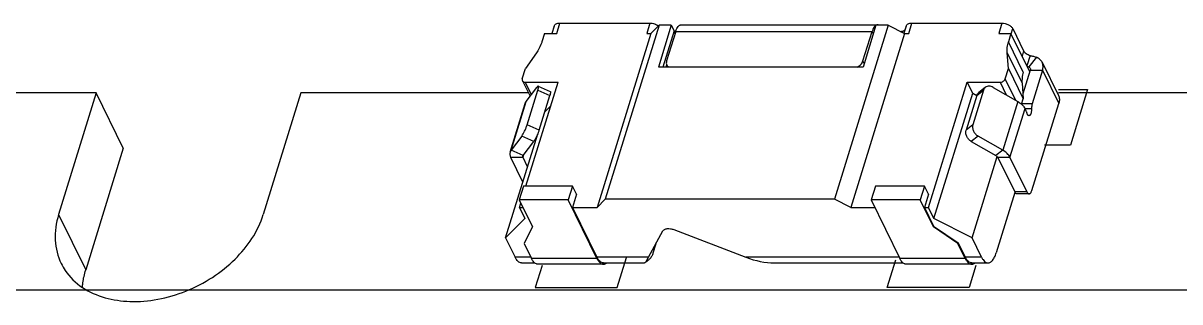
# Model space of a CAD drawing. Header units: millimetres. Extents: x 0 to 420, y 0 to 297.
# Drawn here: x 96.69 to 109.71, y 240.09 to 243.23 of the extents above; entities that cross this region are included whole.
import ezdxf

# ---------------------------------------------------------------- set-up
doc = ezdxf.new("R2010")
doc.units = ezdxf.units.MM
doc.header["$LTSCALE"] = 23.1
doc.layers.get('0').update_dxf_attribs({"linetype": 'CONTINUOUS'})

msp = doc.modelspace()

# ---------------------------------------------------------------- linework, layer by layer
at = {"color": 7, "linetype": 'CONTINUOUS'}
for p, q in [((102.669, 243.199), (102.643, 243.115)), ((102.734, 243.232), (103.747, 243.232)), ((103.849, 243.208), (103.244, 241.25)), ((103.757, 243.115), (103.849, 243.208)), ((103.987, 243.208), (103.842, 242.738)), ((103.987, 243.208), (103.849, 243.208)), ((103.987, 243.208), (104.018, 243.146)), ((104.098, 243.213), (106.308, 243.213)), ((106.428, 243.208), (105.823, 241.25)), ((106.29, 243.208), (106.145, 242.738)), ((106.428, 243.208), (106.29, 243.208)), ((106.428, 243.208), (106.612, 243.115)), ((106.629, 243.199), (106.604, 243.118)), ((106.694, 243.232), (107.708, 243.232)), ((107.83, 243.17), (107.952, 242.921)), ((102.559, 243.115), (102.531, 243.021)), ((102.559, 243.115), (102.698, 243.115)), ((103.757, 243.115), (103.152, 241.156)), ((103.711, 243.115), (103.757, 243.115)), ((104.036, 243.138), (103.934, 242.806)), ((104.021, 243.139), (104.036, 243.139)), ((106.612, 243.115), (106.007, 241.156)), ((106.144, 242.806), (106.247, 243.138)), ((106.612, 243.115), (106.658, 243.115)), ((107.671, 243.115), (107.809, 243.115)), ((107.809, 243.115), (107.781, 243.021)), ((108.021, 242.684), (107.809, 243.115)), ((102.469, 242.898), (102.346, 242.723)), ((107.78, 242.723), (107.766, 242.898)), ((108.025, 242.867), (107.988, 242.75)), ((108.097, 242.847), (108.009, 242.739)), ((108.16, 242.791), (108.343, 242.418)), ((102.31, 242.605), (102.346, 242.723)), ((106.145, 242.738), (103.842, 242.738)), ((103.929, 242.738), (103.937, 242.762)), ((103.936, 242.762), (103.948, 242.738)), ((107.744, 242.605), (107.78, 242.723)), ((107.78, 242.723), (107.948, 242.381)), ((108.026, 242.702), (107.944, 242.435)), ((108.165, 242.702), (108.048, 242.324)), ((102.311, 242.583), (102.397, 242.408)), ((102.344, 242.566), (102.712, 242.566)), ((102.351, 241.398), (102.712, 242.566)), ((102.489, 242.522), (102.625, 242.462)), ((106.882, 241.156), (107.318, 242.566)), ((107.318, 242.566), (107.686, 242.566)), ((107.379, 242.442), (107.318, 242.566)), ((107.934, 242.556), (107.948, 242.381)), ((97.515, 242.447), (94.527, 242.447)), ((97.515, 242.447), (97.092, 241.076)), ((97.82, 241.825), (97.515, 242.447)), ((99.818, 242.447), (99.394, 241.076)), ((102.378, 242.447), (99.818, 242.447)), ((102.353, 242.349), (102.473, 242.509)), ((102.364, 242.087), (102.485, 242.478)), ((102.499, 242.027), (102.62, 242.419)), ((106.943, 241.032), (107.379, 242.442)), ((107.425, 242.419), (107.304, 242.027)), ((107.379, 242.442), (107.425, 242.418)), ((107.501, 242.478), (107.38, 242.087)), ((107.522, 242.51), (107.446, 242.45)), ((107.608, 242.509), (107.885, 242.349)), ((116.194, 242.447), (108.343, 242.447)), ((102.173, 241.78), (102.342, 242.329)), ((102.561, 242.228), (102.629, 242.296)), ((107.929, 242.318), (107.948, 242.381)), ((107.981, 242.241), (107.968, 242.27)), ((108.044, 241.347), (108.348, 242.329)), ((102.122, 240.814), (102.484, 241.986)), ((102.304, 241.961), (102.183, 241.801)), ((102.319, 241.741), (102.439, 241.901)), ((107.362, 241.901), (107.639, 241.741)), ((107.716, 241.801), (107.439, 241.961)), ((97.82, 241.825), (97.397, 240.455)), ((102.316, 241.443), (102.18, 241.721)), ((102.37, 241.616), (102.318, 241.721)), ((107.372, 240.814), (107.655, 241.729)), ((107.658, 241.725), (107.66, 241.721)), ((107.66, 241.721), (107.851, 241.331)), ((107.798, 241.721), (107.989, 241.331)), ((102.323, 241.398), (102.274, 241.242)), ((102.875, 241.398), (102.323, 241.398)), ((102.875, 241.398), (102.827, 241.242)), ((102.921, 241.305), (102.875, 241.398)), ((106.283, 241.398), (106.235, 241.242)), ((106.836, 241.398), (106.283, 241.398)), ((106.836, 241.398), (106.788, 241.242)), ((106.882, 241.305), (106.836, 241.398)), ((102.827, 241.242), (102.274, 241.242)), ((102.274, 241.242), (102.424, 240.937)), ((103.15, 240.583), (102.827, 241.242)), ((102.921, 241.305), (102.875, 241.156)), ((103.244, 241.25), (103.152, 241.156)), ((105.823, 241.25), (103.244, 241.25)), ((106.007, 241.156), (105.823, 241.25)), ((106.788, 241.242), (106.235, 241.242)), ((106.235, 241.242), (106.558, 240.583)), ((106.937, 240.937), (106.788, 241.242)), ((106.882, 241.305), (106.836, 241.156)), ((107.854, 241.327), (107.643, 240.645)), ((108.014, 241.31), (107.875, 241.31)), ((102.277, 241.156), (102.292, 241.206)), ((102.277, 241.156), (102.338, 241.032)), ((102.277, 241.156), (102.316, 241.156)), ((102.875, 241.156), (103.152, 241.156)), ((102.875, 241.156), (103.15, 240.597)), ((106.007, 241.156), (106.277, 241.156)), ((106.836, 241.156), (106.882, 241.156)), ((106.836, 241.156), (106.939, 240.945)), ((106.943, 241.032), (106.882, 241.156)), ((102.338, 241.032), (102.122, 240.814)), ((107.372, 240.814), (106.943, 241.032)), ((102.424, 240.937), (102.331, 240.751)), ((102.334, 240.759), (102.423, 240.938)), ((103.731, 240.597), (103.893, 240.892)), ((104.014, 240.908), (104.824, 240.597)), ((106.939, 240.945), (106.937, 240.937)), ((107.213, 240.751), (106.937, 240.937)), ((106.939, 240.945), (107.215, 240.759)), ((102.122, 240.814), (102.229, 240.597)), ((102.331, 240.751), (102.414, 240.583)), ((103.783, 240.645), (103.816, 240.752)), ((107.215, 240.759), (107.213, 240.751)), ((107.295, 240.583), (107.213, 240.751)), ((107.215, 240.759), (107.295, 240.597)), ((107.479, 240.597), (107.372, 240.814)), ((102.301, 240.532), (102.451, 240.532)), ((103.223, 240.518), (102.486, 240.518)), ((103.222, 240.532), (103.684, 240.532)), ((103.684, 240.532), (103.685, 240.532)), ((103.699, 240.541), (103.69, 240.535)), ((105.142, 240.532), (106.596, 240.532)), ((107.368, 240.518), (106.631, 240.518)), ((107.367, 240.532), (107.551, 240.532))]:
    msp.add_line(p, q, dxfattribs=at)
at = {"color": 9, "linetype": 'CONTINUOUS'}
for p, q in [((102.698, 243.115), (102.734, 243.232)), ((103.747, 243.232), (103.711, 243.115)), ((106.658, 243.115), (106.694, 243.232)), ((107.708, 243.232), (107.671, 243.115)), ((107.812, 243.11), (107.83, 243.17)), ((104.018, 243.146), (103.892, 242.738)), ((104.036, 243.138), (106.247, 243.138)), ((106.247, 243.138), (106.26, 243.111)), ((107.948, 242.68), (107.781, 243.021)), ((107.952, 242.921), (107.934, 242.861)), ((106.157, 242.779), (106.144, 242.806)), ((107.766, 242.898), (107.934, 242.556)), ((108.026, 242.702), (108.165, 242.702)), ((108.165, 242.702), (108.348, 242.329)), ((102.412, 242.428), (102.344, 242.566)), ((107.686, 242.566), (107.756, 242.424)), ((107.864, 242.362), (107.744, 242.605)), ((102.485, 242.478), (102.62, 242.419)), ((107.425, 242.419), (107.501, 242.478)), ((102.183, 241.801), (102.353, 242.349)), ((107.885, 242.349), (107.716, 241.801)), ((107.798, 241.721), (107.968, 242.27)), ((108.048, 242.324), (107.931, 242.324)), ((107.968, 242.27), (108.041, 242.27)), ((102.499, 242.027), (102.364, 242.087)), ((107.38, 242.087), (107.304, 242.027)), ((102.439, 241.901), (102.304, 241.961)), ((107.439, 241.961), (107.362, 241.901)), ((102.319, 241.741), (102.183, 241.801)), ((102.318, 241.721), (102.328, 241.753)), ((107.716, 241.801), (107.639, 241.741)), ((102.318, 241.721), (102.18, 241.721)), ((107.798, 241.721), (107.66, 241.721)), ((107.989, 241.331), (107.851, 241.331)), ((97.092, 241.076), (97.397, 240.455)), ((102.407, 240.597), (102.229, 240.597)), ((103.15, 240.583), (102.414, 240.583)), ((103.731, 240.597), (103.15, 240.597)), ((103.153, 240.591), (103.15, 240.583)), ((106.551, 240.597), (104.824, 240.597)), ((107.295, 240.583), (106.558, 240.583)), ((107.479, 240.597), (107.295, 240.597)), ((107.298, 240.591), (107.295, 240.583))]:
    msp.add_line(p, q, dxfattribs=at)
at = {"color": 4, "linetype": 'CONTINUOUS'}
for p, q in [((108.343, 242.486), (108.672, 242.486)), ((108.672, 242.486), (108.479, 241.859)), ((108.479, 241.859), (108.188, 241.859)), ((103.377, 240.254), (103.482, 240.594)), ((106.417, 240.254), (106.514, 240.568)), ((102.533, 240.503), (102.456, 240.254)), ((107.415, 240.503), (107.338, 240.254)), ((110.276, 240.226), (85.685, 240.226)), ((102.456, 240.254), (103.377, 240.254)), ((107.338, 240.254), (106.417, 240.254))]:
    msp.add_line(p, q, dxfattribs=at)
at = {"color": 7, "linetype": 'CONTINUOUS'}
for centre, radius, start, end in [((106.308, 243.182), 0.031, 90.0987, 101.7926), ((103.867, 243.072), 0.168, 23.5833, 26.1511), ((103.876, 243.076), 0.158, 20.9452, 23.5834), ((103.883, 243.078), 0.151, 19.529, 20.9355), ((104.303, 243.055), 0.278, 162.543, 162.828), ((108.177, 243.072), 0.373, 239.6973, 243.3773), ((107.92, 241.365), 0.0766, 206.0821, 209.788), ((103.37, 240.705), 0.245, 206.1268, 207.7244), ((103.634, 240.692), 0.157, 337.1308, 342.7855), ((107.514, 240.705), 0.245, 206.1268, 207.7244)]:
    msp.add_arc(centre, radius, start, end, dxfattribs=at)
for centre, major_axis, ratio, start_param, end_param in [((103.804, 240.832), (0.122, 0.3), 0.099584, 3.209758, 3.852756), ((104.897, 240.832), (0.483, -0.196), 0.470747, -1.53043, -0.859633)]:
    msp.add_ellipse(centre, major_axis=major_axis, ratio=ratio, start_param=start_param, end_param=end_param, dxfattribs=at)
for points, knots in [([(102.669, 243.199), (102.67, 243.204), (102.676, 243.214), (102.691, 243.225), (102.711, 243.231), (102.726, 243.232), (102.734, 243.232)], [0, 0, 0, 0, 0.202211, 0.429996, 0.696233, 1, 1, 1, 1]), ([(103.747, 243.232), (103.764, 243.232), (103.798, 243.226), (103.829, 243.211), (103.842, 243.201)], [0, 0, 0, 0, 0.502839, 1, 1, 1, 1]), ([(104.037, 243.139), (104.04, 243.15), (104.048, 243.169), (104.06, 243.19), (104.071, 243.202), (104.08, 243.208), (104.089, 243.212), (104.095, 243.213), (104.097, 243.213)], [0, 0, 0, 0, 0.331431, 0.604867, 0.719848, 0.821871, 0.913754, 1, 1, 1, 1]), ([(106.275, 243.195), (106.269, 243.188), (106.258, 243.169), (106.251, 243.149), (106.247, 243.138)], [0, 0, 0, 0, 0.44946, 1, 1, 1, 1]), ([(106.29, 243.208), (106.289, 243.207), (106.283, 243.203), (106.279, 243.199), (106.275, 243.195)], [0, 0, 0, 0, 0.231286, 1, 1, 1, 1]), ([(106.302, 243.213), (106.301, 243.212), (106.297, 243.211), (106.293, 243.21), (106.29, 243.208)], [0, 0, 0, 0, 0.240859, 1, 1, 1, 1]), ([(106.326, 243.208), (106.324, 243.209), (106.319, 243.212), (106.313, 243.213), (106.308, 243.213)], [0, 0, 0, 0, 0.264969, 1, 1, 1, 1]), ([(106.629, 243.199), (106.631, 243.204), (106.637, 243.214), (106.652, 243.225), (106.672, 243.231), (106.687, 243.232), (106.694, 243.232)], [0, 0, 0, 0, 0.202241, 0.430065, 0.69618, 1, 1, 1, 1]), ([(107.708, 243.232), (107.72, 243.232), (107.746, 243.229), (107.781, 243.216), (107.811, 243.196), (107.826, 243.179), (107.83, 243.17)], [0, 0, 0, 0, 0.264742, 0.536643, 0.788515, 1, 1, 1, 1]), ([(104.025, 243.129), (104.025, 243.127), (104.027, 243.123), (104.028, 243.118), (104.029, 243.114)], [0, 0, 0, 0, 0.254078, 1, 1, 1, 1]), ([(106.564, 243.139), (106.574, 243.139), (106.592, 243.141), (106.61, 243.15), (106.616, 243.155)], [0, 0, 0, 0, 0.548112, 1, 1, 1, 1]), ([(102.531, 243.021), (102.527, 243.011), (102.512, 242.967), (102.489, 242.926), (102.469, 242.898)], [0, 0, 0, 0, 0.240709, 1, 1, 1, 1]), ([(107.766, 242.898), (107.764, 242.918), (107.765, 242.96), (107.774, 243.001), (107.781, 243.021)], [0, 0, 0, 0, 0.4879, 1, 1, 1, 1]), ([(107.952, 242.921), (107.955, 242.915), (107.963, 242.904), (107.986, 242.884), (108.009, 242.873), (108.025, 242.867)], [0, 0, 0, 0, 0.211676, 0.454044, 1, 1, 1, 1]), ([(103.934, 242.806), (103.932, 242.798), (103.929, 242.783), (103.933, 242.768), (103.936, 242.762)], [0, 0, 0, 0, 0.51736, 1, 1, 1, 1]), ([(106.077, 242.738), (106.093, 242.744), (106.121, 242.763), (106.14, 242.791), (106.144, 242.806)], [0, 0, 0, 0, 0.526393, 1, 1, 1, 1]), ([(108.025, 242.867), (108.037, 242.865), (108.062, 242.86), (108.086, 242.851), (108.097, 242.847)], [0, 0, 0, 0, 0.520385, 1, 1, 1, 1]), ([(108.16, 242.791), (108.154, 242.803), (108.136, 242.826), (108.11, 242.841), (108.097, 242.847)], [0, 0, 0, 0, 0.483725, 1, 1, 1, 1]), ([(108.165, 242.702), (108.169, 242.717), (108.174, 242.748), (108.166, 242.778), (108.16, 242.791)], [0, 0, 0, 0, 0.517434, 1, 1, 1, 1]), ([(103.936, 242.762), (103.939, 242.757), (103.945, 242.747), (103.954, 242.74), (103.959, 242.738)], [0, 0, 0, 0, 0.489219, 1, 1, 1, 1]), ([(107.948, 242.68), (107.942, 242.659), (107.933, 242.618), (107.932, 242.576), (107.934, 242.556)], [0, 0, 0, 0, 0.5121, 1, 1, 1, 1]), ([(108.009, 242.739), (108.013, 242.737), (108.019, 242.733), (108.024, 242.728), (108.025, 242.724)], [0, 0, 0, 0, 0.516232, 1, 1, 1, 1]), ([(108.025, 242.724), (108.027, 242.721), (108.029, 242.714), (108.028, 242.706), (108.026, 242.702)], [0, 0, 0, 0, 0.482578, 1, 1, 1, 1]), ([(102.31, 242.605), (102.309, 242.602), (102.308, 242.594), (102.309, 242.587), (102.311, 242.583)], [0, 0, 0, 0, 0.51736, 1, 1, 1, 1]), ([(102.311, 242.583), (102.312, 242.581), (102.316, 242.576), (102.327, 242.568), (102.337, 242.566), (102.344, 242.566)], [0, 0, 0, 0, 0.227729, 0.466766, 1, 1, 1, 1]), ([(102.489, 242.522), (102.489, 242.523), (102.486, 242.522), (102.482, 242.52), (102.478, 242.515), (102.475, 242.511), (102.473, 242.509)], [0, 0, 0, 0, 0.129599, 0.329559, 0.62008, 1, 1, 1, 1]), ([(102.485, 242.478), (102.487, 242.484), (102.489, 242.492), (102.491, 242.502), (102.492, 242.509), (102.492, 242.514), (102.492, 242.518), (102.491, 242.522), (102.489, 242.522)], [0, 0, 0, 0, 0.391317, 0.554778, 0.693586, 0.806722, 0.893913, 1, 1, 1, 1]), ([(107.608, 242.509), (107.601, 242.513), (107.586, 242.52), (107.563, 242.524), (107.541, 242.521), (107.528, 242.514), (107.522, 242.51)], [0, 0, 0, 0, 0.275555, 0.532594, 0.771788, 1, 1, 1, 1]), ([(107.686, 242.566), (107.692, 242.566), (107.705, 242.568), (107.727, 242.579), (107.741, 242.594), (107.744, 242.605)], [0, 0, 0, 0, 0.25493, 0.51963, 1, 1, 1, 1]), ([(102.625, 242.462), (102.626, 242.462), (102.627, 242.458), (102.628, 242.454), (102.627, 242.449), (102.626, 242.443), (102.624, 242.432), (102.622, 242.424), (102.62, 242.419)], [0, 0, 0, 0, 0.106087, 0.193278, 0.306414, 0.445222, 0.608682, 1, 1, 1, 1]), ([(107.425, 242.419), (107.427, 242.425), (107.432, 242.436), (107.441, 242.446), (107.446, 242.45)], [0, 0, 0, 0, 0.509408, 1, 1, 1, 1]), ([(107.522, 242.51), (107.517, 242.506), (107.509, 242.496), (107.503, 242.485), (107.501, 242.478)], [0, 0, 0, 0, 0.490592, 1, 1, 1, 1]), ([(108.343, 242.418), (108.349, 242.405), (108.357, 242.375), (108.352, 242.344), (108.348, 242.329)], [0, 0, 0, 0, 0.482557, 1, 1, 1, 1]), ([(102.342, 242.329), (102.343, 242.33), (102.345, 242.338), (102.349, 242.345), (102.353, 242.349)], [0, 0, 0, 0, 0.247475, 1, 1, 1, 1]), ([(107.885, 242.349), (107.888, 242.348), (107.897, 242.343), (107.906, 242.337), (107.912, 242.332)], [0, 0, 0, 0, 0.254608, 1, 1, 1, 1]), ([(107.912, 242.332), (107.914, 242.331), (107.919, 242.326), (107.925, 242.322), (107.929, 242.318)], [0, 0, 0, 0, 0.254797, 1, 1, 1, 1]), ([(107.929, 242.318), (107.933, 242.314), (107.948, 242.3), (107.961, 242.283), (107.968, 242.27)], [0, 0, 0, 0, 0.270848, 1, 1, 1, 1]), ([(108.041, 242.27), (108.042, 242.26), (108.041, 242.245), (108.037, 242.226), (108.034, 242.214), (108.03, 242.204), (108.024, 242.196), (108.019, 242.191), (108.014, 242.19), (108.012, 242.19)], [0, 0, 0, 0, 0.333296, 0.488505, 0.628948, 0.7507, 0.851497, 0.932385, 1, 1, 1, 1]), ([(108.048, 242.324), (108.045, 242.316), (108.042, 242.298), (108.041, 242.28), (108.041, 242.27)], [0, 0, 0, 0, 0.475929, 1, 1, 1, 1]), ([(107.988, 242.223), (107.987, 242.225), (107.986, 242.231), (107.983, 242.237), (107.981, 242.241)], [0, 0, 0, 0, 0.270104, 1, 1, 1, 1]), ([(107.994, 242.206), (107.993, 242.207), (107.991, 242.213), (107.989, 242.219), (107.988, 242.223)], [0, 0, 0, 0, 0.229268, 1, 1, 1, 1]), ([(108.012, 242.19), (108.01, 242.19), (108.007, 242.19), (108.002, 242.194), (107.998, 242.199), (107.995, 242.203), (107.994, 242.206)], [0, 0, 0, 0, 0.195365, 0.417894, 0.684576, 1, 1, 1, 1]), ([(102.304, 241.961), (102.309, 241.969), (102.321, 241.987), (102.337, 242.018), (102.352, 242.052), (102.36, 242.075), (102.364, 242.087)], [0, 0, 0, 0, 0.205451, 0.466559, 0.745111, 1, 1, 1, 1]), ([(102.499, 242.027), (102.498, 242.024), (102.493, 242.01), (102.488, 241.996), (102.484, 241.986)], [0, 0, 0, 0, 0.230538, 1, 1, 1, 1]), ([(107.362, 241.901), (107.351, 241.907), (107.331, 241.924), (107.31, 241.956), (107.299, 241.992), (107.301, 242.016), (107.304, 242.027)], [0, 0, 0, 0, 0.2589, 0.521677, 0.772241, 1, 1, 1, 1]), ([(107.38, 242.087), (107.377, 242.076), (107.375, 242.052), (107.386, 242.016), (107.407, 241.984), (107.428, 241.967), (107.439, 241.961)], [0, 0, 0, 0, 0.227759, 0.478324, 0.7411, 1, 1, 1, 1]), ([(102.484, 241.986), (102.477, 241.969), (102.466, 241.946), (102.451, 241.918), (102.443, 241.906), (102.439, 241.901)], [0, 0, 0, 0, 0.55767, 0.802267, 1, 1, 1, 1]), ([(102.173, 241.78), (102.17, 241.771), (102.168, 241.75), (102.175, 241.731), (102.18, 241.721)], [0, 0, 0, 0, 0.47401, 1, 1, 1, 1]), ([(102.183, 241.801), (102.182, 241.799), (102.178, 241.793), (102.174, 241.786), (102.173, 241.78)], [0, 0, 0, 0, 0.254555, 1, 1, 1, 1]), ([(107.639, 241.741), (107.641, 241.74), (107.648, 241.736), (107.654, 241.73), (107.658, 241.725)], [0, 0, 0, 0, 0.272833, 1, 1, 1, 1]), ([(107.798, 241.721), (107.79, 241.737), (107.766, 241.768), (107.734, 241.791), (107.716, 241.801)], [0, 0, 0, 0, 0.458999, 1, 1, 1, 1]), ([(102.318, 241.721), (102.317, 241.724), (102.315, 241.728), (102.315, 241.734), (102.316, 241.736)], [0, 0, 0, 0, 0.52599, 1, 1, 1, 1]), ([(108.014, 241.31), (108.017, 241.31), (108.023, 241.312), (108.032, 241.32), (108.039, 241.332), (108.042, 241.342), (108.044, 241.347)], [0, 0, 0, 0, 0.176398, 0.392875, 0.667548, 1, 1, 1, 1]), ([(107.875, 241.31), (107.873, 241.31), (107.869, 241.31), (107.864, 241.314), (107.858, 241.32), (107.855, 241.324), (107.854, 241.327)], [0, 0, 0, 0, 0.202466, 0.427681, 0.691374, 1, 1, 1, 1]), ([(107.989, 241.331), (107.991, 241.328), (107.994, 241.322), (108, 241.315), (108.007, 241.311), (108.011, 241.31), (108.014, 241.31)], [0, 0, 0, 0, 0.315553, 0.582155, 0.804624, 1, 1, 1, 1]), ([(97.092, 241.076), (97.063, 240.984), (97.035, 240.794), (97.081, 240.607), (97.121, 240.526)], [0, 0, 0, 0, 0.517353, 1, 1, 1, 1]), ([(97.36, 240.256), (97.514, 240.153), (97.815, 240.078), (98.214, 240.113), (98.53, 240.206), (98.826, 240.36), (99.154, 240.621), (99.336, 240.887), (99.394, 241.076)], [0, 0, 0, 0, 0.226314, 0.354705, 0.489151, 0.625355, 0.758659, 1, 1, 1, 1]), ([(103.893, 240.892), (103.895, 240.896), (103.9, 240.902), (103.911, 240.91), (103.924, 240.915), (103.946, 240.92), (103.977, 240.919), (104.002, 240.912), (104.014, 240.908)], [0, 0, 0, 0, 0.08991, 0.189132, 0.300248, 0.423849, 0.701367, 1, 1, 1, 1]), ([(102.301, 240.532), (102.295, 240.532), (102.28, 240.535), (102.261, 240.549), (102.243, 240.57), (102.233, 240.587), (102.229, 240.597)], [0, 0, 0, 0, 0.19545, 0.417882, 0.684135, 1, 1, 1, 1]), ([(102.451, 240.531), (102.444, 240.538), (102.429, 240.554), (102.419, 240.572), (102.414, 240.583)], [0, 0, 0, 0, 0.452747, 1, 1, 1, 1]), ([(103.15, 240.583), (103.155, 240.573), (103.165, 240.556), (103.183, 240.535), (103.202, 240.521), (103.216, 240.518), (103.223, 240.518)], [0, 0, 0, 0, 0.315865, 0.582118, 0.80455, 1, 1, 1, 1]), ([(103.222, 240.532), (103.216, 240.532), (103.203, 240.535), (103.184, 240.547), (103.167, 240.566), (103.157, 240.582), (103.153, 240.591)], [0, 0, 0, 0, 0.198627, 0.422308, 0.687331, 1, 1, 1, 1]), ([(103.748, 240.583), (103.74, 240.574), (103.725, 240.559), (103.707, 240.546), (103.699, 240.541)], [0, 0, 0, 0, 0.555303, 1, 1, 1, 1]), ([(103.778, 240.631), (103.776, 240.626), (103.768, 240.609), (103.757, 240.594), (103.748, 240.583)], [0, 0, 0, 0, 0.259917, 1, 1, 1, 1]), ([(106.596, 240.531), (106.589, 240.538), (106.574, 240.554), (106.563, 240.572), (106.558, 240.583)], [0, 0, 0, 0, 0.452747, 1, 1, 1, 1]), ([(107.295, 240.583), (107.3, 240.573), (107.31, 240.556), (107.327, 240.535), (107.347, 240.521), (107.361, 240.518), (107.368, 240.518)], [0, 0, 0, 0, 0.315865, 0.582118, 0.80455, 1, 1, 1, 1]), ([(107.367, 240.532), (107.361, 240.532), (107.347, 240.535), (107.329, 240.547), (107.312, 240.566), (107.302, 240.582), (107.298, 240.591)], [0, 0, 0, 0, 0.198627, 0.422308, 0.687331, 1, 1, 1, 1]), ([(107.479, 240.597), (107.484, 240.587), (107.493, 240.57), (107.511, 240.549), (107.53, 240.535), (107.545, 240.532), (107.551, 240.532)], [0, 0, 0, 0, 0.315865, 0.582118, 0.80455, 1, 1, 1, 1]), ([(107.551, 240.532), (107.556, 240.532), (107.565, 240.533), (107.578, 240.539), (107.591, 240.549), (107.608, 240.567), (107.627, 240.6), (107.638, 240.629), (107.643, 240.645)], [0, 0, 0, 0, 0.085909, 0.177536, 0.279417, 0.394393, 0.668117, 1, 1, 1, 1]), ([(97.121, 240.526), (97.134, 240.499), (97.194, 240.394), (97.284, 240.307), (97.36, 240.256)], [0, 0, 0, 0, 0.245784, 1, 1, 1, 1]), ([(97.36, 240.258), (97.361, 240.274), (97.367, 240.341), (97.382, 240.406), (97.397, 240.455)], [0, 0, 0, 0, 0.244757, 1, 1, 1, 1]), ([(102.473, 240.52), (102.472, 240.52), (102.464, 240.523), (102.456, 240.527), (102.451, 240.531)], [0, 0, 0, 0, 0.235309, 1, 1, 1, 1]), ([(102.486, 240.518), (102.483, 240.518), (102.479, 240.518), (102.475, 240.519), (102.473, 240.52)], [0, 0, 0, 0, 0.746168, 1, 1, 1, 1]), ([(103.223, 240.518), (103.226, 240.518), (103.231, 240.518), (103.235, 240.519), (103.236, 240.52)], [0, 0, 0, 0, 0.745774, 1, 1, 1, 1]), ([(103.236, 240.52), (103.238, 240.52), (103.246, 240.523), (103.253, 240.528), (103.258, 240.531)], [0, 0, 0, 0, 0.235532, 1, 1, 1, 1]), ([(106.618, 240.52), (106.616, 240.52), (106.608, 240.523), (106.601, 240.527), (106.596, 240.531)], [0, 0, 0, 0, 0.235309, 1, 1, 1, 1]), ([(106.631, 240.518), (106.628, 240.518), (106.623, 240.518), (106.619, 240.519), (106.618, 240.52)], [0, 0, 0, 0, 0.746168, 1, 1, 1, 1]), ([(107.368, 240.518), (107.371, 240.518), (107.376, 240.518), (107.38, 240.519), (107.381, 240.52)], [0, 0, 0, 0, 0.745774, 1, 1, 1, 1]), ([(107.381, 240.52), (107.383, 240.52), (107.391, 240.523), (107.398, 240.528), (107.403, 240.531)], [0, 0, 0, 0, 0.235532, 1, 1, 1, 1])]:
    msp.add_open_spline(points, degree=3, knots=knots, dxfattribs=at)
msp.add_open_spline([(102.316, 241.736), (102.317, 241.738), (102.318, 241.74), (102.319, 241.741)], degree=3, dxfattribs=at)

doc.saveas('drawing.dxf')
